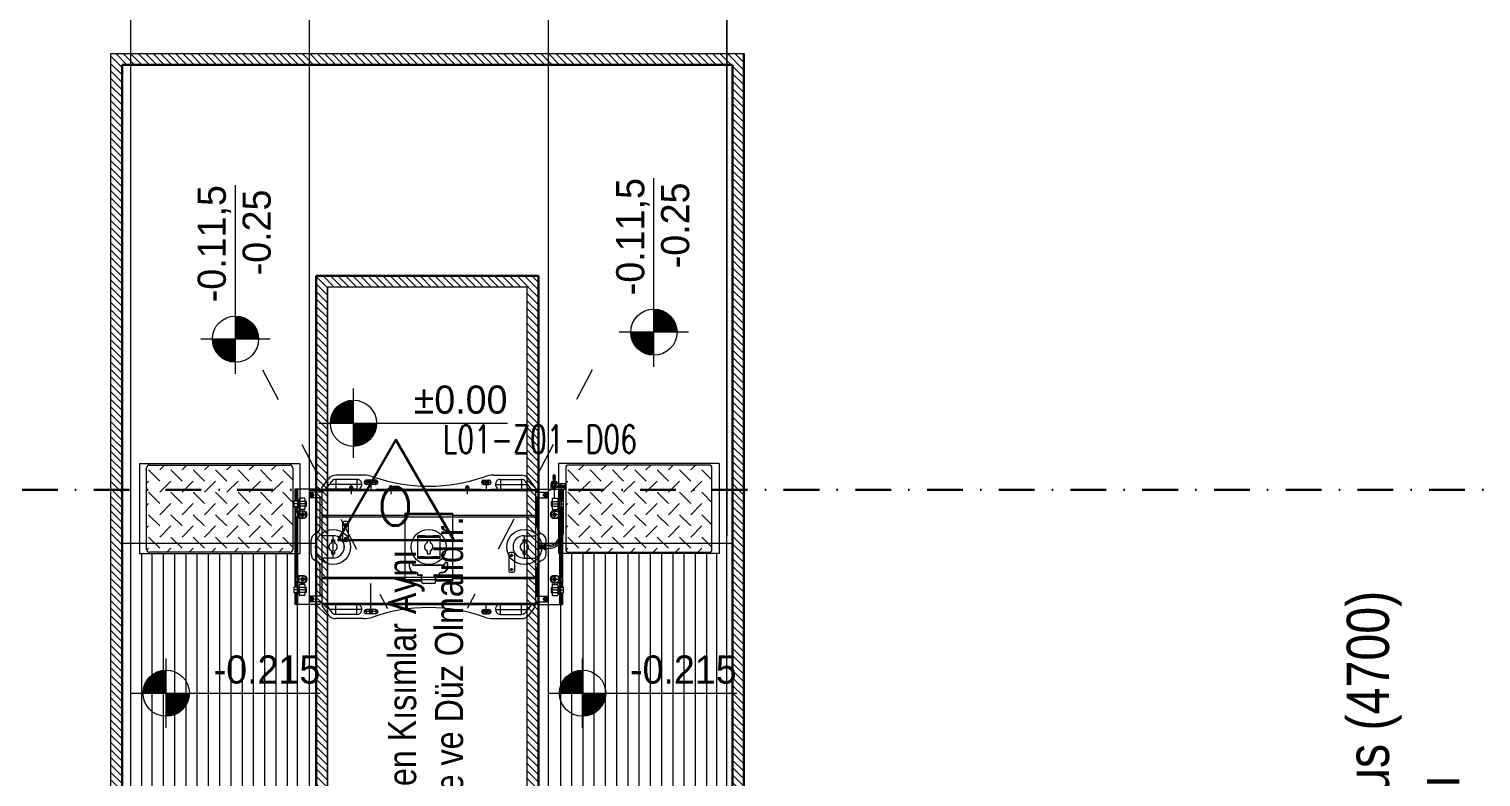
# Model space of a CAD drawing. Extents: x -3709 to 34975, y -230 to 8245.
# Drawn here: x 1099 to 1615, y 723 to 989 of the extents above; entities that cross this region are included whole.
import ezdxf
from ezdxf.enums import TextEntityAlignment as Align

# ---------------------------------------------------------------- set-up
doc = ezdxf.new("R2010")
doc.units = 0
doc.linetypes.add('ACAD_ISO03W100', pattern=[30, 12, -18])
doc.linetypes.add('DASHDOT', pattern=[25.4, 12.7, -6.35, 0, -6.35])
doc.layers.get('0').update_dxf_attribs({"color": 9, "lineweight": 9})
for name, color, linetype, lineweight in [('A_Tech_1-50', 201, 'Continuous', 9), ('B_Ekipman_Zemin', 155, 'Continuous', 9), ('E-DEDEKTÖR NUMARALARI', 20, 'Continuous', 30), ('E-KABLO', 7, 'Continuous', 30), ('E-OPTİK DUMAN DEDEKTÖRÜ', 7, 'Continuous', 30)]:
    doc.layers.add(name, color=color, linetype=linetype, lineweight=lineweight)
doc.styles.add('E-YAZI', font='txttw.shx')
doc.styles.add('HAS100', font='GOTHIC.TTF', dxfattribs={"height": 200})
doc.styles.add('MuuM_TEXT-STANDART', font='ARIALN.TTF')
pattern_1 = [(315, (769.026, 53090.209), (1.325825215, 1.325825215), [])]

# ---------------------------------------------------------------- blocks, each defined once
blk = doc.blocks.new('5200makaslift')
for p, q in [((21698, 12439.6), (21698, 7239.6)), ((22333, 12439.6), (22333, 7239.6)), ((23183, 12439.6), (23183, 7239.6)), ((23818, 12439.6), (23818, 10400.3)), ((23818, 7239.6), (23818, 12439.6)), ((23818, 7239.6), (23818, 12439.6))]:
    blk.add_line(p, q)
blk = doc.blocks.new('A$C78A8090B')
for p, q in [((98.8, 465), (122.8, 497)), ((98.8, 465), (98.8, 50)), ((113.8, 460), (134.8, 488)), ((241.3, 477.5), (131.3, 477.5)), ((247.6, 510), (148.8, 510)), ((148.8, 495), (148.8, 460)), ((223.8, 495), (148.8, 495)), ((197.2, 466), (209.2, 466)), ((197.2, 466), (197.2, 460)), ((197.6, 468), (207.2, 468)), ((203.2, 475), (203.2, 442.4)), ((203.2, 472), (203.2, 460)), ((204.7, 470.5), (204.7, 465.5)), ((209.2, 466), (209.2, 460)), ((223.8, 495), (223.8, 460)), ((298.3, 485), (249.3, 485)), ((256.8, 477.5), (256.8, 492.5)), ((290.8, 492.5), (256.8, 492.5)), ((256.8, 487.5), (256.8, 482.5)), ((268.8, 487.5), (256.8, 487.5)), ((269.4, 482.5), (256.8, 482.5)), ((290.8, 477.5), (256.8, 477.5)), ((268.8, 487.5), (268.8, 477.5)), ((273.8, 490), (273.8, 460)), ((290.8, 482.5), (278.1, 482.5)), ((278.8, 487.5), (278.8, 477.5)), ((290.8, 487.5), (278.8, 487.5)), ((290.8, 477.5), (290.8, 492.5)), ((290.8, 487.5), (290.8, 482.5)), ((350.3, 466), (338.3, 466)), ((338.3, 466), (338.3, 460)), ((349.9, 468), (340.3, 468)), ((342.8, 470.5), (342.8, 465.5)), ((344.3, 475), (344.3, 442.4)), ((344.3, 472), (344.3, 460)), ((350.3, 466), (350.3, 460)), ((610.2, 466), (622.2, 466)), ((610.2, 466), (610.2, 460)), ((610.6, 468), (620.2, 468)), ((616.2, 475), (616.2, 442.4)), ((616.2, 472), (616.2, 460)), ((617.7, 470.5), (617.7, 465.5)), ((622.2, 466), (622.2, 460)), ((666.8, 485), (700.8, 485)), ((674.3, 492.5), (693.3, 492.5)), ((674.3, 477.5), (674.3, 492.5)), ((674.3, 477.5), (693.3, 477.5)), ((678.8, 485), (678.8, 477.5)), ((683.8, 490), (683.8, 460)), ((688.8, 485), (688.8, 477.5)), ((693.3, 477.5), (693.3, 492.5)), ((709.9, 510), (808.8, 510)), ((716.3, 477.5), (826.3, 477.5)), ((733.8, 495), (808.8, 495)), ((733.8, 495), (733.8, 460)), ((808.8, 495), (808.8, 460)), ((843.8, 460), (822.8, 488)), ((858.8, 465), (834.8, 497)), ((858.8, 465), (858.8, 50)), ((914.5, 480), (915.5, 480)), ((914.5, 460), (914.5, 480)), ((915, 485.9), (915, 482.1)), ((915, 480), (915, 479.5)), ((915, 479.5), (917.5, 479.5)), ((915.5, 481.5), (933.5, 481.5)), ((915.5, 481.5), (915.5, 479.5)), ((917, 486.5), (932, 486.5)), ((917.5, 481.5), (917.5, 467)), ((917.5, 471.5), (931.5, 471.5)), ((917.5, 467), (931.5, 467)), ((919, 485.9), (919, 482.1)), ((919, 481.5), (919, 464)), ((919, 470), (964.5, 470)), ((921.8, 511.5), (920.5, 503.5)), ((921.3, 503.5), (920.5, 496.5)), ((920.5, 503.5), (928.5, 503.5)), ((920.5, 496.5), (928.5, 496.5)), ((921.3, 496.5), (921.3, 488.5)), ((921.8, 511.5), (927.3, 511.5)), ((924.5, 511.5), (924.5, 428)), ((927.3, 511.5), (928.5, 503.5)), ((927.8, 503.5), (928.5, 496.5)), ((927.8, 496.5), (927.8, 488.5)), ((930, 485.9), (930, 482.1)), ((930, 481.5), (930, 471.5)), ((930, 472.5), (947.4, 472.5)), ((930, 467.5), (947.4, 467.5)), ((930, 467.5), (930, 464)), ((931.5, 481.5), (931.5, 467)), ((931.5, 479.5), (934, 479.5)), ((933.5, 481.5), (933.5, 479.5)), ((933.5, 480), (964.5, 480)), ((934, 485.9), (934, 482.1)), ((934, 480), (934, 479.5)), ((950.5, 480), (950.5, 301)), ((953.6, 472.5), (957.5, 472.5)), ((953.6, 467.5), (957.5, 467.5)), ((957.5, 473.5), (964.5, 473.5)), ((957.5, 466.5), (957.5, 473.5)), ((957.5, 466.5), (964.5, 466.5)), ((964.5, 460), (964.5, 480)), ((0, 418), (0, 398)), ((13, 418), (0, 418)), ((10.5, 460), (3, 452.5)), ((6.3, 460), (3, 456.7)), ((3, 460), (3, 418)), ((93, 460), (3, 460)), ((13, 458.2), (3, 448.2)), ((13, 454), (3, 444)), ((13, 449.7), (3, 439.7)), ((13, 445.5), (3, 435.5)), ((13, 441.2), (3, 431.2)), ((13, 437), (3, 427)), ((13, 432.8), (3, 422.8)), ((13, 428.5), (3, 418.5)), ((13, 424.3), (6.7, 418)), ((13, 420), (11, 418)), ((13, 460), (13, 50)), ((17, 420.5), (13, 420.5)), ((13, 420.5), (13, 395.5)), ((17, 420.5), (19, 418.5)), ((17, 420.5), (17, 395.5)), ((19, 426), (19, 390)), ((39.5, 416.5), (19, 416.5)), ((37, 428), (21, 428)), ((39, 426), (39, 416.5)), ((39.5, 418), (39.5, 398)), ((39.5, 418), (41, 418)), ((41, 415.8), (39.5, 415.8)), ((41, 418), (41, 398)), ((43, 416.5), (41, 416.5)), ((43, 416.5), (43, 399.5)), ((70.5, 440), (55.5, 440)), ((57, 444.5), (57, 450)), ((98.8, 450), (57, 450)), ((57, 430), (57, 435.5)), ((98.8, 430), (57, 430)), ((59.5, 442), (63, 444)), ((59.5, 438), (59.5, 442)), ((63, 436), (59.5, 438)), ((63, 447.5), (63, 432.5)), ((63, 444), (66.5, 442)), ((66.5, 438), (63, 436)), ((66.5, 442), (66.5, 438)), ((93, 450), (93, 460)), ((93, 325), (93, 430)), ((102.8, 460), (98.8, 460)), ((98.8, 460), (102.8, 460)), ((98.8, 455), (858.8, 455)), ((101.8, 460), (101.8, 455)), ((102.8, 460), (102.8, 458)), ((102.8, 458), (110.8, 458)), ((110.8, 460), (257.8, 460)), ((148.8, 460), (110.8, 460)), ((110.8, 460), (110.8, 458)), ((111.8, 460), (111.8, 455)), ((223.8, 460), (148.8, 460)), ((198.7, 455), (198.7, 460)), ((199.2, 457.5), (199.2, 460)), ((199.2, 457.5), (207.2, 457.5)), ((207.2, 457.5), (207.2, 460)), ((207.7, 455), (207.7, 460)), ((256.8, 460), (256.8, 455)), ((257.8, 460), (257.8, 458)), ((257.8, 458), (290.8, 458)), ((290.8, 460), (612.2, 460)), ((290.8, 460), (290.8, 458)), ((291.8, 460), (291.8, 455)), ((339.8, 455), (339.8, 460)), ((340.3, 457.5), (340.3, 460)), ((348.3, 457.5), (340.3, 457.5)), ((348.3, 457.5), (348.3, 460)), ((348.8, 455), (348.8, 460)), ((611.7, 455), (611.7, 460)), ((612.2, 457.5), (612.2, 460)), ((612.2, 457.5), (620.2, 457.5)), ((620.2, 460), (666.8, 460)), ((620.2, 457.5), (620.2, 460)), ((620.7, 455), (620.7, 460)), ((665.8, 460), (665.8, 455)), ((666.8, 460), (666.8, 458)), ((699.8, 458), (666.8, 458)), ((699.8, 460), (699.8, 458)), ((699.8, 460), (733.8, 460)), ((700.8, 460), (700.8, 455)), ((733.8, 460), (808.8, 460)), ((808.8, 460), (846.8, 460)), ((845.8, 460), (845.8, 455)), ((846.8, 460), (846.8, 458)), ((854.8, 458), (846.8, 458)), ((854.8, 460), (854.8, 458)), ((854.8, 460), (858.8, 460)), ((855.8, 460), (855.8, 455)), ((858.8, 450), (900.5, 450)), ((858.8, 430), (900.5, 430)), ((864.5, 460), (964.5, 460)), ((864.5, 450), (864.5, 460)), ((864.5, 325), (864.5, 430)), ((887, 440), (902, 440)), ((894.5, 444), (891, 442)), ((891, 442), (891, 438)), ((891, 438), (894.5, 436)), ((894.5, 447.5), (894.5, 432.5)), ((898, 442), (894.5, 444)), ((894.5, 436), (898, 438)), ((898, 438), (898, 442)), ((900.5, 444.5), (900.5, 450)), ((900.5, 430), (900.5, 435.5)), ((914.5, 416.5), (914.5, 399.5)), ((914.5, 416.5), (916.5, 416.5)), ((916.5, 418), (916.5, 398)), ((918, 418), (916.5, 418)), ((916.5, 415.8), (918, 415.8)), ((918, 418), (918, 398)), ((918, 416.5), (938.5, 416.5)), ((918.5, 426), (918.5, 416.5)), ((919, 464), (924.5, 462.2)), ((919, 464), (930, 464)), ((920.5, 428), (936.5, 428)), ((930, 464), (924.5, 462.2)), ((938.5, 426), (938.5, 390)), ((940.5, 420.5), (938.5, 418.5)), ((940.5, 420.5), (940.5, 395.5)), ((940.5, 420.5), (944.5, 420.5)), ((944.5, 457.7), (946.8, 460)), ((944.5, 453.4), (951.1, 460)), ((944.5, 460), (944.5, 50)), ((944.5, 449.2), (954.5, 459.2)), ((944.5, 444.9), (954.5, 454.9)), ((944.5, 440.7), (954.5, 450.7)), ((944.5, 436.5), (954.5, 446.5)), ((944.5, 432.2), (954.5, 442.2)), ((944.5, 428), (954.5, 438)), ((944.5, 423.7), (954.5, 433.7)), ((944.5, 419.5), (954.5, 429.5)), ((944.5, 420.5), (944.5, 395.5)), ((944.5, 418), (957.5, 418)), ((947.3, 418), (954.5, 425.3)), ((951.5, 418), (954.5, 421)), ((954.5, 460), (954.5, 418)), ((956.5, 460), (956.5, 301)), ((957.5, 418), (957.5, 398)), ((43, 408), (0, 408)), ((13, 398), (0, 398)), ((12.2, 398), (3, 388.8)), ((7.9, 398), (3, 393.1)), ((3.7, 398), (3, 397.3)), ((3, 398), (3, 112)), ((13, 394.6), (3, 384.6)), ((13, 390.3), (3, 380.3)), ((3, 377.5), (13, 377.5)), ((10.6, 362.5), (3, 354.9)), ((6.4, 362.5), (3, 359.1)), ((3, 362.5), (13, 362.5)), ((13, 386.1), (4.4, 377.5)), ((7, 362.5), (7, 377.5)), ((13, 381.8), (8.7, 377.5)), ((13, 377.6), (12.9, 377.5)), ((17, 395.5), (13, 395.5)), ((13, 377.5), (13, 382.5)), ((31, 382.5), (13, 382.5)), ((43.5, 370), (13, 370)), ((46, 370), (13, 370)), ((13, 357.5), (13, 362.5)), ((19, 397.5), (17, 395.5)), ((39.5, 399.5), (19, 399.5)), ((37, 388), (21, 388)), ((31, 385), (31, 355)), ((31, 357.5), (31, 382.5)), ((39, 399.5), (39, 390)), ((41, 400.1), (39.5, 400.1)), ((39.5, 398), (41, 398)), ((43, 399.5), (41, 399.5)), ((98.8, 367.5), (393.8, 367.5)), ((98.8, 362.5), (858.8, 362.5)), ((393.8, 375.5), (393.8, 134.5)), ((393.8, 375.5), (563.8, 375.5)), ((393.8, 370.5), (563.8, 370.5)), ((563.8, 375.5), (563.8, 134.5)), ((563.8, 367.5), (858.8, 367.5)), ((911.5, 370), (944.5, 370)), ((914, 370), (944.5, 370)), ((914.5, 408), (957.5, 408)), ((914.5, 399.5), (916.5, 399.5)), ((916.5, 400.1), (918, 400.1)), ((918, 398), (916.5, 398)), ((918, 399.5), (938.5, 399.5)), ((918.5, 399.5), (918.5, 390)), ((920.5, 388), (936.5, 388)), ((926.5, 385), (926.5, 355)), ((926.5, 357.5), (926.5, 382.5)), ((926.5, 382.5), (944.5, 382.5)), ((938.5, 397.5), (940.5, 395.5)), ((940.5, 395.5), (944.5, 395.5)), ((944.5, 394), (948.5, 398)), ((944.5, 389.8), (952.7, 398)), ((944.5, 398), (957.5, 398)), ((944.5, 385.6), (954.5, 395.6)), ((944.5, 381.3), (954.5, 391.3)), ((944.5, 377.5), (944.5, 382.5)), ((954.5, 377.5), (944.5, 377.5)), ((944.5, 360.1), (946.9, 362.5)), ((944.5, 355.9), (951.1, 362.5)), ((954.5, 362.5), (944.5, 362.5)), ((944.5, 357.5), (944.5, 362.5)), ((944.5, 351.6), (954.5, 361.6)), ((944.9, 377.5), (954.5, 387.1)), ((949.2, 377.5), (954.5, 382.8)), ((950.5, 362.5), (950.5, 377.5)), ((953.4, 377.5), (954.5, 378.6)), ((954.5, 398), (954.5, 112)), ((13, 360.6), (3, 350.6)), ((13, 356.4), (3, 346.4)), ((13, 352.1), (3, 342.1)), ((13, 347.9), (3, 337.9)), ((13, 343.7), (3, 333.7)), ((13, 339.4), (3, 329.4)), ((13, 335.2), (3, 325.2)), ((13, 330.9), (3, 320.9)), ((13, 326.7), (3, 316.7)), ((13, 322.4), (3, 312.4)), ((13, 318.2), (3, 308.2)), ((13, 314), (3, 304)), ((13, 309.7), (3, 299.7)), ((31, 357.5), (13, 357.5)), ((173.8, 280), (173.8, 340)), ((188.8, 345), (178.8, 345)), ((178.8, 335), (188.8, 335)), ((183.8, 330), (183.8, 338.3)), ((193.8, 280), (193.8, 340)), ((926.5, 357.5), (944.5, 357.5)), ((944.5, 347.4), (954.5, 357.4)), ((944.5, 343.1), (954.5, 353.1)), ((944.5, 338.9), (954.5, 348.9)), ((944.5, 334.6), (954.5, 344.6)), ((944.5, 330.4), (954.5, 340.4)), ((944.5, 326.2), (954.5, 336.2)), ((944.5, 321.9), (954.5, 331.9)), ((944.5, 317.7), (954.5, 327.7)), ((944.5, 313.4), (954.5, 323.4)), ((944.5, 309.2), (954.5, 319.2)), ((944.5, 304.9), (954.5, 314.9)), ((944.5, 300.7), (954.5, 310.7)), ((13, 305.5), (3, 295.5)), ((13, 301.2), (3, 291.2)), ((13, 297), (3, 287)), ((13, 292.7), (3, 282.7)), ((13, 288.5), (3, 278.5)), ((13, 284.3), (3, 274.3)), ((13, 280), (3, 270)), ((13, 275.8), (3, 265.8)), ((13, 271.5), (3, 261.5)), ((13, 267.3), (3, 257.3)), ((13, 263), (3, 253)), ((13, 258.8), (3, 248.8)), ((61, 229.6), (61, 278.4)), ((138.8, 295), (98.8, 295)), ((133.3, 280), (144.3, 280)), ((133.3, 280), (133.3, 269)), ((138.8, 295), (138.8, 215)), ((144.3, 280), (144.3, 269)), ((178.8, 285), (188.8, 285)), ((178.8, 275), (188.8, 275)), ((183.8, 280), (183.8, 290)), ((438.8, 295), (438.8, 215)), ((438.8, 295), (518.8, 295)), ((438.8, 290), (518.8, 290)), ((443.3, 295.5), (443.3, 289.5)), ((443.3, 295.5), (464.3, 295.5)), ((443.3, 289.5), (464.3, 289.5)), ((443.8, 295), (443.8, 290)), ((463.8, 295), (463.8, 290)), ((464.3, 295.5), (464.3, 289.5)), ((473.3, 279), (473.3, 270.5)), ((474.3, 280), (483.3, 280)), ((484.3, 279), (484.3, 270.5)), ((493.3, 295.5), (514.3, 295.5)), ((493.3, 295.5), (493.3, 289.5)), ((493.3, 289.5), (514.3, 289.5)), ((493.8, 295), (493.8, 290)), ((513.8, 295), (513.8, 290)), ((514.3, 295.5), (514.3, 289.5)), ((518.8, 295), (518.8, 215)), ((813.3, 280), (813.3, 269)), ((813.3, 280), (824.3, 280)), ((818.8, 295), (818.8, 215)), ((818.8, 295), (858.8, 295)), ((824.3, 280), (824.3, 269)), ((887.5, 261.5), (874.5, 261.5)), ((874.5, 248.5), (874.5, 261.5)), ((878.5, 248.5), (878.5, 261.5)), ((883.5, 248.5), (883.5, 261.5)), ((887.5, 248.5), (887.5, 261.5)), ((890, 260), (887.5, 260)), ((890, 248.3), (890, 261.8)), ((890.5, 263.8), (894.5, 263.8)), ((890.5, 259.8), (894.5, 259.8)), ((894.5, 246.3), (894.5, 263.8)), ((894.5, 261), (904.5, 261)), ((894.5, 249), (894.5, 261)), ((896.5, 229.6), (896.5, 278.4)), ((896.5, 246.5), (896.5, 263.5)), ((896.5, 250.4), (896.5, 259.6)), ((944.5, 296.5), (954.5, 306.5)), ((944.5, 292.2), (954.5, 302.2)), ((944.5, 288), (954.5, 298)), ((944.5, 283.7), (954.5, 293.7)), ((944.5, 279.5), (954.5, 289.5)), ((944.5, 275.2), (954.5, 285.2)), ((944.5, 271), (954.5, 281)), ((944.5, 266.8), (954.5, 276.8)), ((944.5, 262.5), (954.5, 272.5)), ((944.5, 258.3), (954.5, 268.3)), ((944.5, 254), (954.5, 264)), ((944.5, 249.8), (954.5, 259.8)), ((13, 254.6), (3, 244.6)), ((13, 250.3), (3, 240.3)), ((13, 246.1), (3, 236.1)), ((13, 241.8), (3, 231.8)), ((13, 237.6), (3, 227.6)), ((13, 233.3), (3, 223.3)), ((13, 229.1), (3, 219.1)), ((13, 224.9), (3, 214.9)), ((13, 220.6), (3, 210.6)), ((13, 216.4), (3, 206.4)), ((13, 212.1), (3, 202.1)), ((13, 207.9), (3, 197.9)), ((138.8, 215), (98.8, 215)), ((133.3, 241), (133.3, 230)), ((133.3, 230), (144.3, 230)), ((144.3, 241), (144.3, 230)), ((178.8, 257.5), (178.8, 252.5)), ((438.8, 220), (518.8, 220)), ((438.8, 215), (518.8, 215)), ((443.3, 220.5), (464.3, 220.5)), ((443.3, 220.5), (443.3, 214.5)), ((443.3, 214.5), (464.3, 214.5)), ((443.8, 220), (443.8, 215)), ((463.8, 220), (463.8, 215)), ((464.3, 220.5), (464.3, 214.5)), ((473.3, 239.5), (473.3, 231)), ((474.3, 230), (483.3, 230)), ((484.3, 239.5), (484.3, 231)), ((493.3, 220.5), (514.3, 220.5)), ((493.3, 220.5), (493.3, 214.5)), ((493.3, 214.5), (514.3, 214.5)), ((493.8, 220), (493.8, 215)), ((513.8, 220), (513.8, 215)), ((514.3, 220.5), (514.3, 214.5)), ((763.8, 230), (763.8, 170)), ((778.8, 235), (768.8, 235)), ((778.8, 225), (768.8, 225)), ((773.8, 230), (773.8, 220)), ((778.8, 257.5), (778.8, 252.5)), ((783.8, 230), (783.8, 170)), ((813.3, 241), (813.3, 230)), ((813.3, 230), (824.3, 230)), ((818.8, 215), (858.8, 215)), ((824.3, 241), (824.3, 230)), ((874.5, 257.1), (872.5, 257.1)), ((872.5, 252.9), (872.5, 257.1)), ((872.5, 255), (896.5, 255)), ((874.5, 252.9), (872.5, 252.9)), ((896.5, 255), (873.3, 255)), ((887.5, 248.5), (874.5, 248.5)), ((890, 250), (887.5, 250)), ((890.5, 250.3), (894.5, 250.3)), ((890.5, 246.3), (894.5, 246.3)), ((894.5, 249), (904.5, 249)), ((944.5, 245.5), (954.5, 255.5)), ((944.5, 241.3), (954.5, 251.3)), ((944.5, 237.1), (954.5, 247.1)), ((944.5, 232.8), (954.5, 242.8)), ((944.5, 228.6), (954.5, 238.6)), ((944.5, 224.3), (954.5, 234.3)), ((944.5, 220.1), (954.5, 230.1)), ((944.5, 215.8), (954.5, 225.8)), ((944.5, 211.6), (954.5, 221.6)), ((944.5, 207.4), (954.5, 217.4)), ((944.5, 203.1), (954.5, 213.1)), ((944.5, 198.9), (954.5, 208.9)), ((13, 203.7), (3, 193.7)), ((13, 199.4), (3, 189.4)), ((13, 195.2), (3, 185.2)), ((13, 190.9), (3, 180.9)), ((13, 186.7), (3, 176.7)), ((13, 182.4), (3, 172.4)), ((13, 178.2), (3, 168.2)), ((13, 174), (3, 164)), ((13, 169.7), (3, 159.7)), ((13, 165.5), (3, 155.5)), ((13, 161.2), (3, 151.2)), ((13, 157), (3.5, 147.5)), ((31, 155), (31, 125)), ((93, 114), (93, 183)), ((410.3, 184.5), (410.3, 194.5)), ((411.3, 184.5), (411.3, 194.5)), ((411.3, 191.1), (411.3, 190.9)), ((492.4, 190.5), (426.3, 190.5)), ((492.4, 189.5), (426.3, 189.5)), ((435.8, 164.5), (431.3, 164.5)), ((435.8, 163.5), (431.3, 163.5)), ((439.8, 155.5), (439.8, 159.5)), ((440.8, 155.5), (440.8, 159.5)), ((531.3, 190.5), (492.4, 190.5)), ((531.3, 189.5), (492.4, 189.5)), ((516.8, 155.5), (516.8, 159.5)), ((517.8, 155.5), (517.8, 159.5)), ((526.3, 164.5), (521.8, 164.5)), ((526.3, 163.5), (521.8, 163.5)), ((546.3, 190.9), (546.2, 191.1)), ((546.3, 184.5), (546.3, 194.5)), ((547.3, 184.5), (547.3, 194.5)), ((778.8, 175), (768.8, 175)), ((768.8, 165), (778.8, 165)), ((773.8, 180), (773.8, 170)), ((864.5, 114), (864.5, 183)), ((926.5, 155), (926.5, 125)), ((944.5, 194.6), (954.5, 204.6)), ((944.5, 190.4), (954.5, 200.4)), ((944.5, 186.1), (954.5, 196.1)), ((944.5, 181.9), (954.5, 191.9)), ((944.5, 177.7), (954.5, 187.7)), ((944.5, 173.4), (954.5, 183.4)), ((944.5, 169.2), (954.5, 179.2)), ((944.5, 164.9), (954.5, 174.9)), ((944.5, 160.7), (954.5, 170.7)), ((944.5, 156.4), (954.5, 166.4)), ((944.5, 152.2), (954.5, 162.2)), ((944.5, 148), (954.5, 158)), ((13, 112), (0, 112)), ((0, 112), (0, 92)), ((3, 147.5), (13, 147.5)), ((9.7, 132.5), (3, 125.8)), ((5.5, 132.5), (3, 130)), ((3, 132.5), (13, 132.5)), ((13, 131.5), (3, 121.5)), ((13, 127.3), (3, 117.3)), ((13, 123), (3, 113)), ((13, 118.8), (6.2, 112)), ((7, 132.5), (7, 147.5)), ((13, 152.7), (7.8, 147.5)), ((13, 114.6), (10.4, 112)), ((13, 148.5), (12, 147.5)), ((13, 147.5), (13, 152.5)), ((31, 152.5), (13, 152.5)), ((43.5, 140), (13, 140)), ((46, 140), (13, 140)), ((13, 127.5), (13, 132.5)), ((31, 127.5), (13, 127.5)), ((17, 114.5), (13, 114.5)), ((13, 114.5), (13, 89.5)), ((17, 114.5), (19, 112.5)), ((17, 114.5), (17, 89.5)), ((19, 120), (19, 84)), ((39.5, 110.5), (19, 110.5)), ((37, 122), (21, 122)), ((31, 127.5), (31, 152.5)), ((39, 120), (39, 110.5)), ((39.5, 112), (39.5, 92)), ((39.5, 112), (41, 112)), ((41, 109.8), (39.5, 109.8)), ((41, 112), (41, 92)), ((43, 110.5), (41, 110.5)), ((43, 110.5), (43, 93.5)), ((93, 80), (93, 114)), ((98.8, 147.5), (858.8, 147.5)), ((98.8, 142.5), (393.8, 142.5)), ((273.8, 20), (273.8, 125.4)), ((393.8, 139.5), (563.8, 139.5)), ((393.8, 134.5), (454.3, 134.5)), ((451.4, 154.5), (441.8, 154.5)), ((449.3, 153.5), (441.8, 153.5)), ((453.3, 134.5), (453.3, 149.5)), ((454.3, 129.5), (454.3, 151.7)), ((498.3, 124.5), (459.3, 124.5)), ((503.3, 129.5), (503.3, 151.7)), ((503.3, 134.5), (563.8, 134.5)), ((504.3, 134.5), (504.3, 149.5)), ((515.8, 154.5), (506.1, 154.5)), ((515.8, 153.5), (508.3, 153.5)), ((563.8, 142.5), (858.8, 142.5)), ((864.5, 80), (864.5, 114)), ((911.5, 140), (944.5, 140)), ((914, 140), (944.5, 140)), ((914.5, 110.5), (914.5, 93.5)), ((914.5, 110.5), (916.5, 110.5)), ((916.5, 112), (916.5, 92)), ((918, 112), (916.5, 112)), ((916.5, 109.8), (918, 109.8)), ((918, 112), (918, 92)), ((918, 110.5), (938.5, 110.5)), ((918.5, 120), (918.5, 110.5)), ((920.5, 122), (936.5, 122)), ((926.5, 127.5), (926.5, 152.5)), ((926.5, 152.5), (944.5, 152.5)), ((926.5, 127.5), (944.5, 127.5)), ((938.5, 120), (938.5, 84)), ((940.5, 114.5), (938.5, 112.5)), ((940.5, 114.5), (944.5, 114.5)), ((940.5, 114.5), (940.5, 89.5)), ((944.5, 147.5), (944.5, 152.5)), ((954.5, 147.5), (944.5, 147.5)), ((944.5, 131), (946, 132.5)), ((944.5, 126.8), (950.3, 132.5)), ((944.5, 122.5), (954.5, 132.5)), ((944.5, 127.5), (944.5, 132.5)), ((954.5, 132.5), (944.5, 132.5)), ((944.5, 118.3), (954.5, 128.3)), ((944.5, 114), (954.5, 124)), ((944.5, 114.5), (944.5, 89.5)), ((944.5, 112), (957.5, 112)), ((946.7, 112), (954.5, 119.8)), ((948.3, 147.5), (954.5, 153.7)), ((950.5, 132.5), (950.5, 147.5)), ((951, 112), (954.5, 115.5)), ((952.5, 147.5), (954.5, 149.5)), ((957.5, 112), (957.5, 92)), ((43, 102), (0, 102)), ((13, 92), (0, 92)), ((11.7, 92), (3, 83.3)), ((7.4, 92), (3, 87.6)), ((3.2, 92), (3, 91.8)), ((3, 92), (3, 50)), ((13, 89.1), (3, 79.1)), ((13, 84.9), (3, 74.9)), ((13, 80.6), (3, 70.6)), ((13, 76.4), (3, 66.4)), ((13, 72.1), (3, 62.1)), ((13, 67.9), (3, 57.9)), ((13, 63.6), (3, 53.6)), ((13, 59.4), (3.6, 50)), ((13, 55.2), (7.8, 50)), ((17, 89.5), (13, 89.5)), ((19, 91.5), (17, 89.5)), ((39.5, 93.5), (19, 93.5)), ((37, 82), (21, 82)), ((39, 93.5), (39, 84)), ((41, 94.1), (39.5, 94.1)), ((39.5, 92), (41, 92)), ((43, 93.5), (41, 93.5)), ((70.5, 70), (55.5, 70)), ((57, 74.5), (57, 80)), ((98.8, 80), (57, 80)), ((57, 60), (57, 65.5)), ((98.8, 60), (57, 60)), ((59.5, 72), (63, 74)), ((59.5, 68), (59.5, 72)), ((63, 66), (59.5, 68)), ((63, 77.5), (63, 62.5)), ((63, 74), (66.5, 72)), ((66.5, 68), (63, 66)), ((66.5, 72), (66.5, 68)), ((93, 50), (93, 60)), ((98.8, 55), (858.8, 55)), ((858.8, 80), (900.5, 80)), ((858.8, 60), (900.5, 60)), ((864.5, 50), (864.5, 60)), ((887, 70), (902, 70)), ((894.5, 74), (891, 72)), ((891, 72), (891, 68)), ((891, 68), (894.5, 66)), ((894.5, 77.5), (894.5, 62.5)), ((898, 72), (894.5, 74)), ((894.5, 66), (898, 68)), ((898, 68), (898, 72)), ((900.5, 74.5), (900.5, 80)), ((900.5, 60), (900.5, 65.5)), ((914.5, 102), (957.5, 102)), ((914.5, 93.5), (916.5, 93.5)), ((916.5, 94.1), (918, 94.1)), ((918, 92), (916.5, 92)), ((918, 93.5), (938.5, 93.5)), ((918.5, 93.5), (918.5, 84)), ((920.5, 82), (936.5, 82)), ((938.5, 91.5), (940.5, 89.5)), ((940.5, 89.5), (944.5, 89.5)), ((944.5, 88.6), (947.9, 92)), ((944.5, 84.3), (952.2, 92)), ((944.5, 92), (957.5, 92)), ((944.5, 80.1), (954.5, 90.1)), ((944.5, 75.8), (954.5, 85.8)), ((944.5, 71.6), (954.5, 81.6)), ((944.5, 67.4), (954.5, 77.4)), ((944.5, 63.1), (954.5, 73.1)), ((944.5, 58.9), (954.5, 68.9)), ((944.5, 54.6), (954.5, 64.6)), ((944.5, 50.4), (954.5, 60.4)), ((948.4, 50), (954.5, 56.1)), ((952.6, 50), (954.5, 51.9)), ((954.5, 92), (954.5, 50)), ((93, 50), (3, 50)), ((13, 50.9), (12.1, 50)), ((98.8, 50), (733.8, 50)), ((148.8, 50), (98.8, 50)), ((101, 42), (122.8, 13)), ((115.3, 48), (134.8, 22)), ((241.3, 32.5), (131.3, 32.5)), ((148.8, 15), (148.8, 50)), ((223.8, 50), (148.8, 50)), ((223.8, 15), (148.8, 15)), ((247.6, 0), (148.8, 0)), ((223.8, 15), (223.8, 50)), ((298.3, 25), (249.3, 25)), ((290.8, 32.5), (256.8, 32.5)), ((256.8, 32.5), (256.8, 17.5)), ((290.8, 17.5), (256.8, 17.5)), ((268.8, 25), (268.8, 32.5)), ((278.8, 25), (278.8, 32.5)), ((290.8, 32.5), (290.8, 17.5)), ((666.8, 25), (700.8, 25)), ((674.3, 32.5), (693.3, 32.5)), ((674.3, 32.5), (674.3, 17.5)), ((674.3, 17.5), (693.3, 17.5)), ((678.8, 25), (678.8, 32.5)), ((683.8, 20), (683.8, 50)), ((688.8, 25), (688.8, 32.5)), ((693.3, 32.5), (693.3, 17.5)), ((709.9, 0), (808.8, 0)), ((716.3, 32.5), (826.3, 32.5)), ((733.8, 50), (808.8, 50)), ((733.8, 15), (733.8, 50)), ((733.8, 15), (808.8, 15)), ((808.8, 15), (808.8, 50)), ((808.8, 50), (858.8, 50)), ((842.3, 48), (822.8, 22)), ((856.5, 42), (834.8, 13)), ((864.5, 50), (954.5, 50))]:
    blk.add_line(p, q)
for centre, radius in [((204.7, 468), 2.5), ((273.8, 485), 5), ((273.8, 485), 3.5), ((342.8, 468), 2.5), ((617.7, 468), 2.5), ((683.8, 485), 5), ((683.8, 485), 3.5), ((950.5, 470), 6), ((950.5, 470), 4), ((63, 440), 7.5), ((63, 440), 7), ((63, 440), 6.5), ((894.5, 440), 7.5), ((894.5, 440), 7), ((894.5, 440), 6.5), ((31, 370), 15), ((31, 370), 5.1), ((926.5, 370), 15), ((926.5, 370), 5.1), ((138.8, 255), 62.5), ((183.8, 335), 3.25), ((478.8, 255), 62.5), ((818.8, 255), 62.5), ((183.8, 285), 3.25), ((773.8, 225), 3.25), ((31, 140), 15), ((773.8, 175), 3.25), ((926.5, 140), 15), ((31, 140), 5.1), ((926.5, 140), 5.1), ((63, 70), 7.5), ((63, 70), 7), ((63, 70), 6.5), ((894.5, 70), 7.5), ((894.5, 70), 7), ((894.5, 70), 6.5), ((273.8, 25), 5), ((273.8, 25), 3.5), ((683.8, 25), 5), ((683.8, 25), 3.5)]:
    blk.add_circle(centre, radius)
for centre, radius, start, end in [((148.8, 477.5), 32.5, 90, 143.1301), ((148.8, 477.5), 17.5, 90, 143.1301), ((203.2, 466), 6, 0, 180), ((223.8, 477.5), 17.5, 311.4096, 90), ((247.6, 410), 100, 70.7185, 90), ((256.8, 485), 7.5, 90, 270), ((478.8, 1070.7), 600, 250.7185, 289.2815), ((290.8, 485), 7.5, 270, 90), ((344.3, 466), 6, 0, 180), ((616.2, 466), 6, 0, 180), ((674.3, 485), 7.5, 90, 270), ((709.9, 410), 100, 90, 109.2815), ((693.3, 485), 7.5, 270, 90), ((733.8, 477.5), 17.5, 90, 228.5904), ((808.8, 477.5), 32.5, 36.8699, 90), ((808.8, 477.5), 17.5, 36.8699, 90), ((917, 482.9), 3.63, 56.6015, 123.3985), ((917, 485.1), 3.63, 236.6015, 303.3985), ((924.5, 461), 25.5, 77.5483, 102.4517), ((924.5, 507), 25.5, 257.5483, 282.4517), ((919.3, 488.5), 2, 270, 0), ((929.8, 488.5), 2, 180, 270), ((932.8, 470), 3.75, 138.1915, 221.8085), ((932, 482.9), 3.63, 56.6015, 123.3985), ((932, 485.1), 3.63, 236.6015, 303.3985), ((21, 426), 2, 90, 180), ((37, 426), 2, 0, 90), ((237, 462.5), 2.5, 131.4096, 270), ((720.5, 462.5), 2.5, 270, 48.5904), ((920.5, 426), 2, 90, 180), ((936.5, 426), 2, 0, 90), ((21, 390), 2, 180, 270), ((31, 370), 6, 180, 90), ((31, 370), 12.5, 270, 90), ((37, 390), 2, 270, 0), ((926.5, 370), 12.5, 90, 270), ((920.5, 390), 2, 180, 270), ((926.5, 370), 6, 90, 0), ((936.5, 390), 2, 270, 0), ((68, 325), 25, 291.1002, 0), ((178.8, 340), 5, 90, 180), ((188.8, 340), 5, 0, 90), ((889.5, 325), 25, 180, 248.8998), ((86, 278.4), 25, 111.1002, 180), ((138.8, 255), 15, 111.5102, 248.4898), ((138.8, 255), 40, 270, 90), ((138.8, 255), 15, 291.5102, 68.4898), ((178.8, 280), 5, 180, 270), ((188.8, 280), 5, 270, 0), ((478.8, 255), 15.2, 115.7715, 244.2285), ((471.3, 270.5), 2, 295.7715, 0), ((474.3, 279), 1, 90, 180), ((483.3, 279), 1, 0, 90), ((486.3, 270.5), 2, 180, 244.2285), ((478.8, 255), 15.2, 295.7715, 64.2285), ((818.8, 255), 40, 90, 270), ((818.8, 255), 15, 111.5102, 248.4898), ((818.8, 255), 15, 291.5102, 68.4898), ((871.5, 278.4), 25, 0, 68.8998), ((894.3, 261.8), 4.25, 151.9275, 208.0725), ((912.8, 255), 22.8, 167.982, 192.018), ((904.5, 301), 52, 270, 0), ((904.5, 301), 46, 270, 0), ((904.5, 301), 40, 270, 0), ((86, 229.6), 25, 180, 248.8998), ((471.3, 239.5), 2, 0, 64.2285), ((474.3, 231), 1, 180, 270), ((483.3, 231), 1, 270, 0), ((486.3, 239.5), 2, 115.7715, 180), ((768.8, 230), 5, 90, 180), ((778.8, 230), 5, 0, 90), ((871.5, 229.6), 25, 291.1002, 0), ((894.3, 248.3), 4.25, 151.9275, 208.0725), ((68, 183), 25, 0, 68.8998), ((416.3, 194.5), 6, 0, 180), ((431.3, 184.5), 21, 180, 270), ((416.3, 194.5), 5, 90, 180), ((416.3, 194.5), 6, 213.5573, 214.6066), ((431.3, 184.5), 20, 180, 270), ((416.3, 194.5), 5, 0, 90), ((426.3, 194.5), 5, 180, 270), ((426.3, 194.5), 4, 180, 270), ((435.8, 159.5), 5, 0, 90), ((435.8, 159.5), 4, 0, 90), ((441.8, 155.5), 2, 180, 270), ((441.8, 155.5), 1, 180, 270), ((451.4, 155.5), 1, 270, 340.5288), ((454.3, 154.5), 2, 289.4712, 160.5288), ((503.3, 154.5), 2, 19.4712, 250.5288), ((506.1, 155.5), 1, 199.4712, 270), ((515.8, 155.5), 2, 270, 0), ((515.8, 155.5), 1, 270, 0), ((521.8, 159.5), 5, 90, 180), ((521.8, 159.5), 4, 90, 180), ((526.3, 184.5), 21, 270, 0), ((526.3, 184.5), 20, 270, 0), ((531.3, 194.5), 4, 270, 0), ((531.3, 194.5), 5, 270, 0), ((541.3, 194.5), 6, 0, 180), ((541.3, 194.5), 5, 90, 180), ((541.3, 194.5), 5, 0, 90), ((541.3, 194.5), 6, 325.3934, 326.4427), ((768.8, 170), 5, 180, 270), ((778.8, 170), 5, 270, 0), ((889.5, 183), 25, 111.1002, 180), ((21, 120), 2, 90, 180), ((31, 140), 6, 180, 90), ((31, 140), 12.5, 270, 90), ((37, 120), 2, 0, 90), ((449.3, 149.5), 4, 0, 90), ((455.3, 151.7), 1, 109.4712, 180), ((459.3, 129.5), 5, 180, 270), ((498.3, 129.5), 5, 270, 0), ((502.3, 151.7), 1, 0, 70.5288), ((508.3, 149.5), 4, 90, 180), ((926.5, 140), 12.5, 90, 270), ((920.5, 120), 2, 90, 180), ((926.5, 140), 6, 90, 0), ((936.5, 120), 2, 0, 90), ((21, 84), 2, 180, 270), ((37, 84), 2, 270, 0), ((920.5, 84), 2, 180, 270), ((936.5, 84), 2, 270, 0), ((105, 45), 5, 90, 216.8699), ((111.3, 45), 5, 36.8699, 90), ((148.8, 32.5), 32.5, 216.8699, 270), ((148.8, 32.5), 17.5, 216.8699, 270), ((223.8, 32.5), 17.5, 270, 48.5904), ((237, 47.5), 2.5, 90, 228.5904), ((247.6, 100), 100, 270, 289.2815), ((256.8, 25), 7.5, 90, 270), ((478.8, -560.7), 600, 70.7185, 109.2815), ((290.8, 25), 7.5, 270, 90), ((674.3, 25), 7.5, 90, 270), ((709.9, 100), 100, 250.7185, 270), ((693.3, 25), 7.5, 270, 90), ((733.8, 32.5), 17.5, 131.4096, 270), ((720.5, 47.5), 2.5, 311.4096, 90), ((808.8, 32.5), 17.5, 270, 323.1301), ((808.8, 32.5), 32.5, 270, 323.1301), ((846.3, 45), 5, 90, 143.1301), ((852.5, 45), 5, 323.1301, 90)]:
    blk.add_arc(centre, radius, start, end)
blk = doc.blocks.new('plus')
h = blk.add_hatch()
h.set_pattern_fill('DIAPLATE', color=256, scale=900, angle=315, style=0)
h.set_pattern_definition([(315, (53255.65, 6092.743), (79.5495, 1e-13), [56.25, -56.25]), (45, (53295.43, 6092.743), (-9e-14, 79.5495), [56.25, -56.25])])
h.paths.add_polyline_path([(53265.7, 6092.7, 0.41711), (53255.7, 6082.6), (53255.7, 5792.6, 0.411323), (53265.7, 5782.7), (53765.7, 5782.7, 0.414214), (53775.7, 5792.7), (53775.7, 6082.7, 0.414214), (53765.7, 6092.7)])
h = blk.add_hatch()
h.set_pattern_fill('DIAPLATE', color=256, scale=900, angle=315, style=0)
h.set_pattern_definition([(315, (54745.65, 6092.743), (79.5495, 1e-13), [56.25, -56.25]), (45, (54785.427, 6092.743), (-9e-14, 79.5495), [56.25, -56.25])])
h.paths.add_polyline_path([(54755.7, 6092.7, 0.414214), (54745.7, 6082.7), (54745.7, 5792.7, 0.414214), (54755.7, 5782.7), (55255.7, 5782.7, 0.41711), (55265.7, 5792.8), (55265.7, 6082.8, 0.411323), (55255.7, 6092.7)])
h = blk.add_hatch()
h.set_pattern_fill('DIAPLATE', color=256, scale=900, angle=315, style=0)
h.set_pattern_definition([(315, (53255.65, 4727.74), (79.5495, 1e-13), [56.25, -56.25]), (45, (53295.43, 4727.74), (-9e-14, 79.5495), [56.25, -56.25])])
h.paths.add_polyline_path([(53765.7, 4417.7, 0.414214), (53775.7, 4427.7), (53775.7, 4717.7, 0.414214), (53765.7, 4727.7), (53265.7, 4727.7, 0.41711), (53255.7, 4717.6), (53255.7, 4427.6, 0.411323), (53265.7, 4417.7)])
h = blk.add_hatch()
h.set_pattern_fill('DIAPLATE', color=256, scale=900, angle=315, style=0)
h.set_pattern_definition([(315, (54745.65, 4727.74), (79.5495, 1e-13), [56.25, -56.25]), (45, (54785.427, 4727.74), (-9e-14, 79.5495), [56.25, -56.25])])
h.paths.add_polyline_path([(55255.7, 4417.7, 0.41711), (55265.7, 4427.8), (55265.7, 4717.8, 0.411323), (55255.7, 4727.7), (54755.7, 4727.7, 0.414214), (54745.7, 4717.7), (54745.7, 4427.7, 0.414214), (54755.7, 4417.7)])
for p, q in [((53230.7, 6097.7), (53230.7, 5777.7)), ((53230.7, 6097.7), (53800.7, 6097.7)), ((53265.7, 6092.7), (53765.7, 6092.7)), ((53800.7, 6097.7), (53800.7, 5777.7)), ((54720.7, 6097.7), (54720.7, 5777.7)), ((55290.7, 6097.7), (54720.7, 6097.7)), ((55255.7, 6092.7), (54755.7, 6092.7)), ((55290.7, 6097.7), (55290.7, 5777.7)), ((53255.7, 5792.7), (53255.7, 6082.7)), ((53775.7, 6082.7), (53775.7, 5792.7)), ((54745.7, 6082.7), (54745.7, 5792.7)), ((55265.7, 5792.7), (55265.7, 6082.7)), ((53765.7, 5782.7), (53265.7, 5782.7)), ((54755.7, 5782.7), (55255.7, 5782.7)), ((53230.7, 5777.7), (53800.7, 5777.7)), ((53238.7, 4732.7), (53238.7, 5777.7)), ((53275.1, 5777.7), (53275.1, 4732.7)), ((53315.1, 5777.7), (53315.1, 4732.7)), ((53355.1, 5777.7), (53355.1, 4732.7)), ((53395.1, 5777.7), (53395.1, 4732.7)), ((53435.1, 5777.7), (53435.1, 4732.7)), ((53475.1, 5777.7), (53475.1, 4732.7)), ((53515.1, 5777.7), (53515.1, 4732.7)), ((53555.1, 5777.7), (53555.1, 4732.7)), ((53595.1, 5777.7), (53595.1, 4732.7)), ((53635.1, 5777.7), (53635.1, 4732.7)), ((53675.1, 5777.7), (53675.1, 4732.7)), ((53715.1, 5777.7), (53715.1, 4732.7)), ((53755.1, 5777.7), (53755.1, 4732.7)), ((53792.7, 4732.7), (53792.7, 5777.7)), ((55290.7, 5777.7), (54720.7, 5777.7)), ((54728.7, 4732.7), (54728.7, 5777.7)), ((54766.2, 5777.7), (54766.2, 4732.7)), ((54806.2, 5777.7), (54806.2, 4732.7)), ((54846.2, 5777.7), (54846.2, 4732.7)), ((54886.2, 5777.7), (54886.2, 4732.7)), ((54926.2, 5777.7), (54926.2, 4732.7)), ((54966.2, 5777.7), (54966.2, 4732.7)), ((55006.2, 5777.7), (55006.2, 4732.7)), ((55046.2, 5777.7), (55046.2, 4732.7)), ((55086.2, 5777.7), (55086.2, 4732.7)), ((55126.2, 5777.7), (55126.2, 4732.7)), ((55166.2, 5777.7), (55166.2, 4732.7)), ((55206.2, 5777.7), (55206.2, 4732.7)), ((55246.2, 5777.7), (55246.2, 4732.7)), ((55282.7, 4732.7), (55282.7, 5777.7)), ((53230.7, 4412.7), (53230.7, 4732.7)), ((53800.7, 4732.7), (53230.7, 4732.7)), ((53255.7, 4427.7), (53255.7, 4717.7)), ((53265.7, 4727.7), (53765.7, 4727.7)), ((53775.7, 4717.7), (53775.7, 4427.7)), ((53800.7, 4412.7), (53800.7, 4732.7)), ((54720.7, 4412.7), (54720.7, 4732.7)), ((54720.7, 4732.7), (55290.7, 4732.7)), ((54745.7, 4717.7), (54745.7, 4427.7)), ((55255.7, 4727.7), (54755.7, 4727.7)), ((55265.7, 4427.7), (55265.7, 4717.7)), ((55290.7, 4412.7), (55290.7, 4732.7)), ((53800.7, 4412.7), (53230.7, 4412.7)), ((53765.7, 4417.7), (53265.7, 4417.7)), ((54720.7, 4412.7), (55290.7, 4412.7)), ((54755.7, 4417.7), (55255.7, 4417.7))]:
    blk.add_line(p, q)
for centre, start, end in [((53265.7, 6082.7), 90, 180), ((53765.7, 6082.7), 360, 90), ((54755.7, 6082.7), 90, 180), ((55255.7, 6082.7), 0, 90), ((53265.7, 5792.7), 180, 270), ((53765.7, 5792.7), 270, 360), ((54755.7, 5792.7), 180, 270), ((55255.7, 5792.7), 270, 0), ((53265.7, 4717.7), 90, 180), ((53765.7, 4717.7), 360, 90), ((54755.7, 4717.7), 90, 180), ((55255.7, 4717.7), 0, 90), ((53265.7, 4427.7), 180, 270), ((53765.7, 4427.7), 270, 360), ((54755.7, 4427.7), 180, 270), ((55255.7, 4427.7), 270, 0)]:
    blk.add_arc(centre, 10, start, end)
blk = doc.blocks.new('*U543')
for p, q in [((0, -123.2), (0, 123.2)), ((-123.2, 0), (547.7, 0))]:
    blk.add_line(p, q)
at = {"const_width": 82.1}
for points in [[(0, 41.1, 0.414214), (-41.1, 0, 0.414214)], [(0, -41.1, 0.414214), (41.1, 0, 0.414214)]]:
    blk.add_lwpolyline(points, format="xyb", dxfattribs=at)
blk.add_circle((0, 0), 82.1)
at = {"style": 'HAS100'}
for tag, p in [('%%P0.00', (547.7, 34.2)), ('-0.07', (531.9, -125.4))]:
    blk.add_attdef(tag, text='', height=100, dxfattribs=at).set_placement(p, align=Align.RIGHT)
blk = doc.blocks.new('100_OPTİK DUMAN DEDEKTÖRÜ 085')
at = {"layer": 'E-OPTİK DUMAN DEDEKTÖRÜ', "color": 4}
blk.add_lwpolyline([(2.059, 0), (0, 3.566), (-2.059, 0)], close=True, dxfattribs=at)
at = {"layer": 'E-OPTİK DUMAN DEDEKTÖRÜ', "color": 3, "style": 'E-YAZI'}
blk.add_text('O', height=1.36, dxfattribs=at).set_placement((-0.022, 1.201), align=Align.MIDDLE)

msp = doc.modelspace()

# ---------------------------------------------------------------- hatches: boundary and pattern name
at = {"lineweight": 0}
h = msp.add_hatch(dxfattribs=at)
h.set_pattern_fill('ANSI31', color=256, scale=15, angle=270, style=0)
h.set_pattern_definition(pattern_1)
h.paths.add_polyline_path([(1148.84, 457.01), (1148.84, 461.01), (1131.9, 461.01), (1131.9, 598.64), (1127.9, 598.64), (1127.9, 457.01)])
h.paths.add_polyline_path([(1131.9, 598.64), (1131.9, 976.01), (1148.84, 976.01), (1148.84, 980.01), (1127.9, 980.01), (1127.9, 598.64)])
h.paths.add_polyline_path([(1279.9, 976.01), (1343.26, 976.01, -0.139576), (1343.71, 980.01), (1204.9, 980.01), (1148.84, 980.01), (1148.84, 976.01)])
h.paths.add_polyline_path([(1350.51, 969.89, 0.082888), (1352.9, 970.29), (1352.9, 980.01), (1343.71, 980.01, 0.139576), (1343.26, 976.01), (1348.9, 976.01), (1348.9, 970.07, 0.055396)])
h.paths.add_polyline_path([(1279.9, 491.01), (1279.9, 598.64), (1275.9, 598.64), (1275.9, 495.01), (1204.9, 495.01), (1204.9, 598.64), (1200.9, 598.64), (1200.9, 491.01)])
h.paths.add_polyline_path([(1204.9, 598.64), (1204.9, 661.5), (1200.9, 653.85), (1200.9, 598.64)])
h.paths.add_polyline_path([(1279.9, 598.64), (1279.9, 653.85), (1275.9, 661.5), (1275.9, 598.64)])
h.paths.add_polyline_path([(1204.9, 661.5), (1204.9, 823.53), (1200.9, 831.18), (1200.9, 653.85)])
h.paths.add_polyline_path([(1279.9, 653.85), (1279.9, 831.18), (1275.9, 823.53), (1275.9, 661.5)])
h.paths.add_polyline_path([(1279.9, 831.18), (1279.9, 901.01), (1200.9, 901.01), (1200.9, 831.18), (1204.9, 823.53), (1204.9, 897.01), (1275.9, 897.01), (1275.9, 823.53)])
h = msp.add_hatch(dxfattribs=at)
h.set_pattern_fill('ANSI31', color=256, scale=15, angle=270, style=0)
h.set_pattern_definition(pattern_1)
h.paths.add_polyline_path([(1352.9, 605.01), (1352.9, 970.29, -0.082888), (1350.51, 969.89, -0.055396), (1348.9, 970.07), (1348.9, 605.01)])

# ---------------------------------------------------------------- linework, layer by layer
for p, q in [((1127.9, 507.01), (1127.9, 980.01)), ((1127.9, 457.01), (1127.9, 980.01)), ((1127.9, 980.01), (1204.9, 980.01)), ((1204.9, 980.01), (1352.9, 980.01)), ((1204.9, 495.01), (1204.9, 897.01)), ((1204.9, 495.01), (1204.9, 897.01)), ((1275.9, 495.01), (1275.9, 897.55))]:
    msp.add_line(p, q, dxfattribs=at)
at = {"lineweight": 30}
for p, q in [((1131.9, 976.01), (1279.9, 976.01)), ((1131.9, 461.01), (1131.9, 976.01)), ((1279.9, 976.01), (1348.9, 976.01)), ((1348.9, 461.01), (1348.9, 976.01)), ((1352.9, 457.01), (1352.9, 980.01)), ((1200.9, 491.01), (1200.9, 901.01)), ((1279.9, 491.01), (1279.9, 901.01))]:
    msp.add_line(p, q, dxfattribs=at)
at = {"linetype": 'ByBlock', "lineweight": 30}
msp.add_line((1279.9, 901.01), (1200.9, 901.01), dxfattribs=at)
at = {"linetype": 'ByBlock', "lineweight": 0}
for p, q in [((1275.9, 897.01), (1204.9, 897.01)), ((1131.9, 806.01), (1200.9, 806.01)), ((1279.9, 806.01), (1348.9, 806.01))]:
    msp.add_line(p, q, dxfattribs=at)
at = {"linetype": 'ACAD_ISO03W100', "lineweight": 0}
for p, q in [((1181.83, 867.63), (1226.21, 782.78)), ((1298.96, 867.63), (1254.58, 782.78))]:
    msp.add_line(p, q, dxfattribs=at)
for points in [[(1127.9, 457.01), (1127.9, 980.01), (1352.9, 980.01), (1352.9, 457.01), (1275.9, 457.01), (1275.9, 477.01), (1204.9, 477.01), (1204.9, 457.01)], [(1204.9, 495.01), (1275.9, 495.01), (1275.9, 897.01), (1204.9, 897.01)]]:
    msp.add_lwpolyline(points, close=True)
at = {"layer": 'E-KABLO', "color": 6, "linetype": 'DASHDOT'}
for p, q in [((739.31, 824.9), (1218.94, 824.9)), ((1239.53, 824.9), (1718.94, 824.9))]:
    msp.add_line(p, q, dxfattribs=at)

# ---------------------------------------------------------------- block references
at = {"xscale": 0.1, "yscale": 0.1, "zscale": 0.1, "rotation": 90}
for p in [(1320.92, 880.99), (1172.17, 878.49)]:
    msp.add_blockref('*U543', p, dxfattribs=at).add_auto_attribs({'-0.07': '-0.25', '%%P0.00': '-0.11,5'})
at = {"layer": 'A_Tech_1-50'}
ref = msp.add_blockref('*U543', (1214.12, 848.6), dxfattribs=dict(at, xscale=0.1, yscale=0.1, zscale=0.1))
ref.add_attrib('%%P0.00', '%%P0.00', dxfattribs={"layer": '0', "height": 10, "style": 'HAS100'}).set_placement((1268.88, 852.02), align=Align.RIGHT)
ref = msp.add_blockref('*U543', (1147.57, 752.66), dxfattribs=dict(at, xscale=0.1, yscale=0.1, zscale=0.1))
ref.add_attrib('%%P0.00', '-0.215', dxfattribs={"layer": '0', "height": 10, "style": 'HAS100'}).set_placement((1202.34, 756.08), align=Align.RIGHT)
ref = msp.add_blockref('*U543', (1295.57, 752.66), dxfattribs=dict(at, xscale=0.1, yscale=0.1, zscale=0.1))
ref.add_attrib('%%P0.00', '-0.215', dxfattribs={"layer": '0', "height": 10, "style": 'HAS100'}).set_placement((1350.34, 756.08), align=Align.RIGHT)
at = {"layer": 'B_Ekipman_Zemin', "xscale": 0.1, "yscale": 0.1, "zscale": 0.1}
for name, p in [('5200makaslift', (-1034.96, -231.46)), ('plus', (-4185.01, 224.49)), ('A$C78A8090B', (1192.96, 779.15))]:
    msp.add_blockref(name, p, dxfattribs=at)
at = {"layer": 'E-OPTİK DUMAN DEDEKTÖRÜ', "xscale": 10, "yscale": 10, "zscale": 10}
msp.add_blockref('100_OPTİK DUMAN DEDEKTÖRÜ 085', (1229.23, 807.07), dxfattribs=at)

# ---------------------------------------------------------------- texts
at = {"lineweight": 0, "insert": (1226.41, 746.06), "char_height": 10, "width": 196.8786, "attachment_point": 2, "rotation": 90, "style": 'MuuM_TEXT-STANDART'}
msp.add_mtext('Belirtilen Kısımlar Aynı\\PSeviyede ve Düz Olmalıdır.', dxfattribs=at)
at = {"insert": (1567.21, 485.37), "char_height": 15, "width": 489.9898, "attachment_point": 1, "rotation": 90, "style": 'MuuM_TEXT-STANDART'}
msp.add_mtext('Nussbaum Uni Lift 3500 NT Plus (4700)\\P+ Ön Takım Boşluk Test Cihazı', dxfattribs=at)
at = {"layer": 'E-DEDEKTÖR NUMARALARI', "style": 'E-YAZI', "width": 0.7}
msp.add_text('L01-Z01-D06', height=10, dxfattribs=at).set_placement((1245.93, 837.94))

doc.saveas('drawing.dxf')
